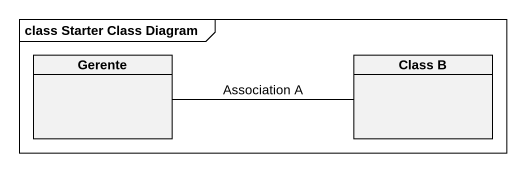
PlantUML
@startuml
mainframe class Starter Class Diagram
hide circle
hide empty members
class Gerente
class "Class B" as Class_B
Gerente -right- Class_B : Association A
@enduml
